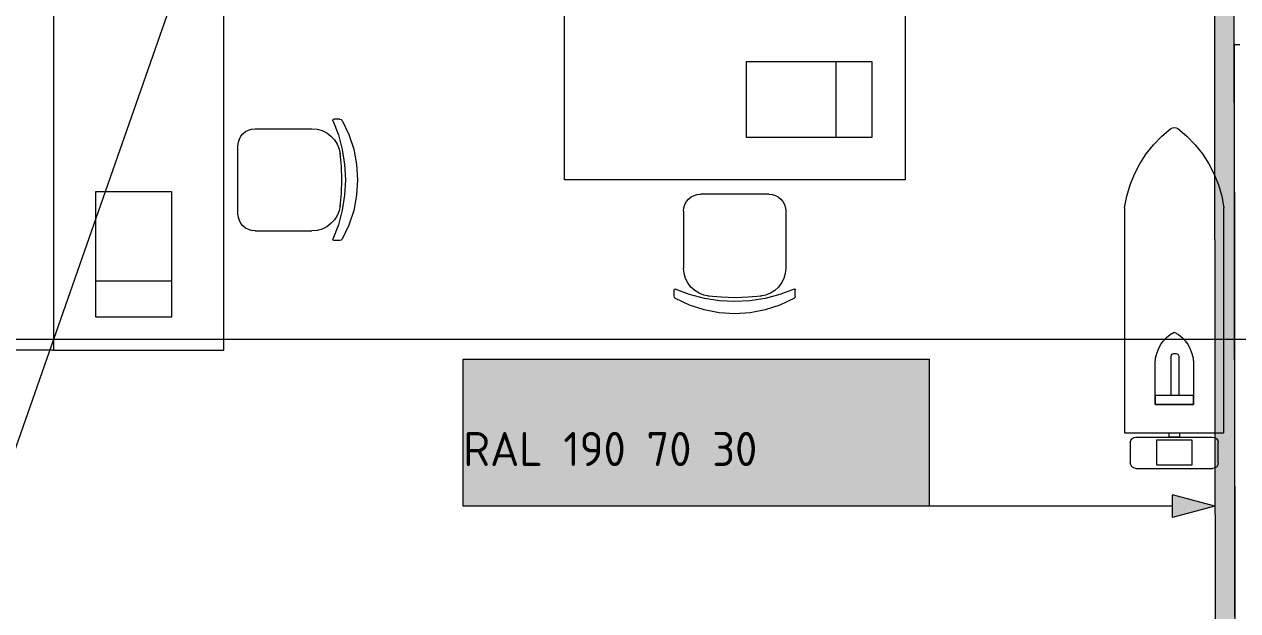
# Model space of a CAD drawing. Header units: millimetres. Extents: x -546 to 1681, y -650 to 1730.
# Drawn here: x 258.31 to 301.06, y 407.81 to 428.45 of the extents above; entities that cross this region are included whole.
import ezdxf

# ---------------------------------------------------------------- set-up
doc = ezdxf.new("R2010")
doc.units = ezdxf.units.MM

# ---------------------------------------------------------------- blocks, each defined once
blk = doc.blocks.new('6')
at = {"true_color": 0x0077b0}
h = blk.add_hatch(color=144, dxfattribs=at)
h.paths.add_polyline_path([(286.955794, 415.268795), (286.955794, 416.075775), (286.926304, 416.232457), (286.837282, 416.363509), (286.708642, 416.449912), (286.552304, 416.479264), (286.395828, 416.449912), (286.26457, 416.363509), (286.177133, 416.232457), (286.148814, 416.075775), (286.148814, 415.268795), (286.177133, 415.112457), (286.26457, 414.983817), (286.395828, 414.894796), (286.552304, 414.865306), (286.708642, 414.894796), (286.837282, 414.983817), (286.926304, 415.112457)])
h.paths.add_polyline_path([(287.156436, 415.268795), (287.145282, 415.14814), (287.111856, 415.036114), (287.05621, 414.933079), (286.978393, 414.839399), (286.886625, 414.762099), (286.784572, 414.707589), (286.672908, 414.6753), (286.552304, 414.664663), (286.430572, 414.6753), (286.318864, 414.707589), (286.216666, 414.762099), (286.123459, 414.839399), (286.045729, 414.933079), (285.990271, 415.036114), (285.957035, 415.14814), (285.945967, 415.268795), (285.945967, 416.075775), (285.957035, 416.197507), (285.990271, 416.309214), (286.045729, 416.411413), (286.123459, 416.50462), (286.216666, 416.582436), (286.318864, 416.638083), (286.430572, 416.671509), (286.552304, 416.682663), (286.67296, 416.671552), (286.784986, 416.638428), (286.88802, 416.583599), (286.981701, 416.507376), (287.057605, 416.413738), (287.11227, 416.310592), (287.145334, 416.197938), (287.156436, 416.075775)])
h = blk.add_hatch(color=144, dxfattribs=at)
h.paths.add_polyline_path([(289.178439, 415.672285), (289.178439, 415.169577), (289.199937, 415.05203), (289.266083, 414.955154), (289.363579, 414.888112), (289.480505, 414.865306), (289.597432, 414.888112), (289.694928, 414.955154), (289.761074, 415.053063), (289.782571, 415.169577), (289.782571, 415.370219), (289.761074, 415.487146), (289.694928, 415.584642), (289.597432, 415.650788), (289.480505, 415.672285)])
h.paths.add_polyline_path([(289.681148, 416.682663), (289.757078, 416.6571), (289.782571, 416.580688), (289.769825, 416.522603), (289.73186, 416.496352), (289.623175, 416.457078), (289.521778, 416.398787), (289.427304, 416.321479), (289.339394, 416.225154), (289.234181, 416.053657), (289.183952, 415.875132), (289.480505, 415.875132), (289.582532, 415.866097), (289.6766, 415.838821), (289.762194, 415.793044), (289.838795, 415.728509), (289.903331, 415.650744), (289.949107, 415.56528), (289.976384, 415.471858), (289.985419, 415.370219), (289.985419, 415.169577), (289.975953, 415.06755), (289.947729, 414.973482), (289.901005, 414.887888), (289.836039, 414.811287), (289.759481, 414.746751), (289.674189, 414.700975), (289.580939, 414.673698), (289.480505, 414.664663), (289.285444, 414.70063), (289.122215, 414.808531), (289.05768, 414.886252), (289.011903, 414.971415), (288.984627, 415.064019), (288.975592, 415.164064), (288.975592, 415.773709), (288.989855, 415.939917), (289.032643, 416.09548), (289.103956, 416.240502), (289.203795, 416.375084), (289.388797, 416.546926), (289.590748, 416.660063), (289.643183, 416.67653)])
h = blk.add_hatch(color=144, dxfattribs=at)
h.dxf.hatch_style = 2
h.paths.add_polyline_path([(288.469418, 415.166821), (287.662439, 415.166821), (287.586302, 415.192383), (287.561015, 415.268795), (287.586302, 415.344932), (287.662439, 415.370219), (288.469418, 415.370219), (288.545555, 415.344932), (288.570842, 415.268795), (288.545555, 415.192383)])

msp = doc.modelspace()

# ---------------------------------------------------------------- hatches: boundary and pattern name
at = {"true_color": 0xd5aaaa}
h = msp.add_hatch(color=9, dxfattribs=at)
h.dxf.hatch_style = 2
h.paths.add_polyline_path([(300.164, 483.84), (300.864, 483.84), (300.996, 376.612), (300.296, 376.612)])
at = {"true_color": 0xffffff}
h = msp.add_hatch(color=7, dxfattribs=at)
h.dxf.hatch_style = 2
h.paths.add_polyline_path([(273.771, 416.664), (290.189, 416.664), (290.189, 411.487), (273.771, 411.487)])
at = {"true_color": 0x0077b0}
h = msp.add_hatch(color=144, dxfattribs=at)
h.dxf.hatch_style = 2
h.paths.add_polyline_path([(300.253, 411.493), (298.761, 411.091), (298.76, 411.891)])

# ---------------------------------------------------------------- linework, layer by layer
at = {"color": 7, "lineweight": 0}
for points in [[(300.997, 375.912), (300.863, 484.54)], [(300.164, 483.84), (300.295, 377.312)], [(301.127, 427.731), (300.927, 427.73)], [(300.927, 427.73), (300.986, 375.928)], [(187.211, 417.371), (863.726, 417.371)]]:
    msp.add_lwpolyline(points, dxfattribs=at)
at = {"color": 144, "lineweight": 0, "true_color": 0x0077b0}
for points in [[(245.567, 378.021), (270.979, 450.59)], [(273.771, 416.664), (290.189, 416.664)], [(273.771, 411.487), (273.771, 416.664)], [(290.189, 416.664), (290.189, 411.487)], [(298.761, 411.091), (298.76, 411.891)], [(300.253, 411.493), (298.76, 411.891)], [(290.189, 411.487), (273.771, 411.487)], [(295.466, 411.487), (290.189, 411.487)], [(298.76, 411.491), (295.466, 411.487)], [(300.253, 411.493), (298.761, 411.091)]]:
    msp.add_lwpolyline(points, dxfattribs=at)
at = {"color": 253, "lineweight": 0, "true_color": 0x999999}
for points in [[(259.337, 428.976), (259.337, 416.976)], [(259.337, 428.976), (259.337, 416.976)], [(265.337, 416.976), (265.337, 428.976)], [(277.337, 422.976), (277.337, 428.976)], [(289.337, 428.976), (289.337, 422.976)], [(283.751, 427.14), (288.171, 427.14)], [(283.751, 424.47), (283.751, 427.14)], [(283.751, 427.14), (286.901, 427.14)], [(286.901, 427.14), (286.901, 424.47)], [(288.171, 427.14), (288.171, 424.47)], [(269.183, 425.068), (269.18, 425.081), (269.189, 425.103), (269.21, 425.111)], [(269.183, 425.068), (269.18, 425.081), (269.189, 425.103), (269.21, 425.111)], [(269.183, 425.068), (269.374, 424.565), (269.512, 424.045), (269.595, 423.514), (269.622, 422.976), (269.595, 422.439), (269.512, 421.908), (269.374, 421.389), (269.183, 420.885)], [(269.183, 425.068), (269.374, 424.565), (269.512, 424.045), (269.595, 423.514), (269.622, 422.976), (269.595, 422.439), (269.512, 421.908), (269.374, 421.389), (269.183, 420.885)], [(269.427, 425.111), (269.21, 425.111)], [(269.427, 425.111), (269.21, 425.111)], [(269.427, 425.111), (269.476, 425.099), (269.512, 425.064)], [(269.427, 425.111), (269.476, 425.099), (269.512, 425.064)], [(269.512, 425.064), (269.746, 424.571), (269.915, 424.055), (270.018, 423.521), (270.052, 422.976), (270.018, 422.432), (269.915, 421.898), (269.746, 421.382), (269.512, 420.888)], [(269.512, 425.064), (269.746, 424.571), (269.915, 424.055), (270.018, 423.521), (270.052, 422.976), (270.018, 422.432), (269.915, 421.898), (269.746, 421.382), (269.512, 420.888)], [(265.837, 424.176), (265.85, 424.298), (265.885, 424.41), (265.94, 424.512), (266.013, 424.601), (266.102, 424.674), (266.204, 424.729), (266.317, 424.764), (266.437, 424.776)], [(265.837, 424.176), (265.85, 424.298), (265.885, 424.41), (265.94, 424.512), (266.013, 424.601), (266.102, 424.674), (266.204, 424.729), (266.317, 424.764), (266.437, 424.776)], [(266.437, 424.776), (268.44, 424.776)], [(266.437, 424.776), (268.44, 424.776)], [(268.44, 424.776), (268.629, 424.759), (268.806, 424.708), (268.968, 424.626), (269.112, 424.518), (269.234, 424.386), (269.331, 424.233), (269.399, 424.062), (269.435, 423.876)], [(268.44, 424.776), (268.629, 424.759), (268.806, 424.708), (268.968, 424.626), (269.112, 424.518), (269.234, 424.386), (269.331, 424.233), (269.399, 424.062), (269.435, 423.876)], [(297.073, 421.986), (297.151, 422.397), (297.267, 422.795), (297.421, 423.178), (297.612, 423.544), (297.836, 423.889), (298.094, 424.212), (298.383, 424.509), (298.702, 424.778)], [(298.702, 424.778), (298.76, 424.809), (298.823, 424.819), (298.888, 424.809), (298.945, 424.778)], [(298.945, 424.778), (299.265, 424.509), (299.554, 424.212), (299.811, 423.889), (300.036, 423.544), (300.226, 423.178), (300.38, 422.795), (300.496, 422.397), (300.573, 421.986)], [(265.837, 421.775), (265.837, 424.176)], [(265.837, 421.775), (265.837, 424.176)], [(288.171, 424.47), (283.751, 424.47)], [(269.43, 423.918), (269.472, 423.448), (269.486, 422.976), (269.472, 422.506), (269.43, 422.035)], [(269.43, 423.918), (269.472, 423.448), (269.486, 422.976), (269.472, 422.506), (269.43, 422.035)], [(289.337, 422.976), (277.337, 422.976)], [(260.831, 418.141), (260.831, 422.561)], [(260.831, 422.561), (263.501, 422.561)], [(263.501, 422.561), (263.501, 418.141)], [(263.501, 422.561), (263.501, 419.411)], [(281.536, 421.876), (281.549, 421.997), (281.584, 422.11), (281.639, 422.212), (281.712, 422.301), (281.801, 422.374), (281.903, 422.429), (282.016, 422.464), (282.136, 422.476)], [(281.536, 421.876), (281.549, 421.997), (281.584, 422.11), (281.639, 422.212), (281.712, 422.301), (281.801, 422.374), (281.903, 422.429), (282.016, 422.464), (282.136, 422.476)], [(284.538, 422.476), (282.136, 422.476)], [(284.538, 422.476), (282.136, 422.476)], [(284.536, 422.476), (284.658, 422.464), (284.77, 422.429), (284.872, 422.374), (284.961, 422.301), (285.034, 422.212), (285.089, 422.11), (285.124, 421.997), (285.136, 421.876)], [(284.536, 422.476), (284.658, 422.464), (284.77, 422.429), (284.872, 422.374), (284.961, 422.301), (285.034, 422.212), (285.089, 422.11), (285.124, 421.997), (285.136, 421.876)], [(269.435, 422.076), (269.399, 421.891), (269.331, 421.72), (269.234, 421.567), (269.112, 421.435), (268.968, 421.326), (268.806, 421.245), (268.629, 421.194), (268.44, 421.176)], [(269.435, 422.076), (269.399, 421.891), (269.331, 421.72), (269.234, 421.567), (269.112, 421.435), (268.968, 421.326), (268.806, 421.245), (268.629, 421.194), (268.44, 421.176)], [(297.073, 421.986), (297.073, 414.069)], [(300.573, 414.069), (300.573, 421.986)], [(266.437, 421.176), (266.317, 421.189), (266.204, 421.224), (266.102, 421.279), (266.013, 421.352), (265.94, 421.441), (265.885, 421.543), (265.85, 421.656), (265.837, 421.776)], [(266.437, 421.176), (266.317, 421.189), (266.204, 421.224), (266.102, 421.279), (266.013, 421.352), (265.94, 421.441), (265.885, 421.543), (265.85, 421.656), (265.837, 421.776)], [(281.536, 421.876), (281.536, 419.873)], [(281.536, 421.876), (281.536, 419.873)], [(285.136, 421.876), (285.136, 419.873)], [(285.136, 421.876), (285.136, 419.873)], [(266.437, 421.176), (268.44, 421.176)], [(266.437, 421.176), (268.44, 421.176)], [(269.21, 420.841), (269.189, 420.85), (269.18, 420.871), (269.183, 420.885)], [(269.21, 420.841), (269.189, 420.85), (269.18, 420.871), (269.183, 420.885)], [(269.427, 420.841), (269.21, 420.841)], [(269.427, 420.841), (269.21, 420.841)], [(269.512, 420.888), (269.476, 420.854), (269.427, 420.841)], [(269.512, 420.888), (269.476, 420.854), (269.427, 420.841)], [(282.436, 418.878), (282.251, 418.915), (282.08, 418.983), (281.927, 419.08), (281.795, 419.202), (281.686, 419.346), (281.605, 419.508), (281.554, 419.685), (281.536, 419.873)], [(282.436, 418.878), (282.251, 418.915), (282.08, 418.983), (281.927, 419.08), (281.795, 419.202), (281.686, 419.346), (281.605, 419.508), (281.554, 419.685), (281.536, 419.873)], [(285.136, 419.873), (285.119, 419.685), (285.068, 419.508), (284.986, 419.346), (284.878, 419.202), (284.746, 419.08), (284.593, 418.983), (284.422, 418.915), (284.236, 418.878)], [(285.136, 419.873), (285.119, 419.685), (285.068, 419.508), (284.986, 419.346), (284.878, 419.202), (284.746, 419.08), (284.593, 418.983), (284.422, 418.915), (284.236, 418.878)], [(263.501, 419.411), (260.831, 419.411)], [(281.201, 419.102), (281.21, 419.124), (281.231, 419.132), (281.244, 419.129)], [(281.201, 419.102), (281.21, 419.124), (281.231, 419.132), (281.244, 419.129)], [(281.201, 418.886), (281.201, 419.102)], [(281.201, 418.886), (281.201, 419.102)], [(285.428, 419.129), (284.925, 418.939), (284.405, 418.802), (283.874, 418.719), (283.336, 418.691), (282.799, 418.719), (282.268, 418.802), (281.748, 418.939), (281.244, 419.129)], [(285.428, 419.129), (284.925, 418.939), (284.405, 418.802), (283.874, 418.719), (283.336, 418.691), (282.799, 418.719), (282.268, 418.802), (281.748, 418.939), (281.244, 419.129)], [(285.428, 419.129), (285.441, 419.132), (285.463, 419.124), (285.471, 419.102)], [(285.428, 419.129), (285.441, 419.132), (285.463, 419.124), (285.471, 419.102)], [(285.471, 418.886), (285.471, 419.102)], [(285.471, 418.886), (285.471, 419.102)], [(281.248, 418.801), (281.214, 418.838), (281.201, 418.886)], [(281.248, 418.801), (281.214, 418.838), (281.201, 418.886)], [(285.424, 418.801), (284.931, 418.568), (284.415, 418.399), (283.881, 418.296), (283.336, 418.261), (282.792, 418.296), (282.258, 418.399), (281.742, 418.568), (281.248, 418.801)], [(285.424, 418.801), (284.931, 418.568), (284.415, 418.399), (283.881, 418.296), (283.336, 418.261), (282.792, 418.296), (282.258, 418.399), (281.742, 418.568), (281.248, 418.801)], [(284.277, 418.883), (283.808, 418.842), (283.336, 418.827), (282.865, 418.842), (282.395, 418.883)], [(284.277, 418.883), (283.808, 418.842), (283.336, 418.827), (282.865, 418.842), (282.395, 418.883)], [(285.471, 418.886), (285.459, 418.838), (285.424, 418.801)], [(285.471, 418.886), (285.459, 418.838), (285.424, 418.801)], [(263.501, 418.141), (260.831, 418.141)], [(298.148, 416.527), (298.164, 416.697), (298.202, 416.861), (298.261, 417.018), (298.339, 417.165), (298.435, 417.3), (298.549, 417.422), (298.679, 417.529), (298.823, 417.619)], [(298.823, 417.619), (298.968, 417.529), (299.098, 417.422), (299.212, 417.3), (299.308, 417.165), (299.386, 417.018), (299.445, 416.861), (299.483, 416.697), (299.498, 416.527)], [(259.337, 416.976), (253.337, 416.976)], [(259.337, 416.976), (265.337, 416.976)], [(298.728, 416.827), (298.698, 416.756)], [(298.798, 416.856), (298.728, 416.827)], [(298.888, 416.856), (298.798, 416.856)], [(298.958, 416.827), (298.888, 416.856)], [(298.988, 416.756), (298.958, 416.827)], [(298.148, 415.069), (298.148, 416.527)], [(298.698, 416.756), (298.698, 415.385)], [(298.988, 415.385), (298.988, 416.756)], [(299.498, 416.527), (299.498, 415.069)], [(299.498, 415.385), (298.148, 415.385)], [(298.148, 415.385), (298.148, 415.069)], [(299.498, 415.069), (299.498, 415.385)], [(299.498, 415.069), (298.148, 415.069)], [(298.148, 415.069), (299.498, 415.069)], [(298.698, 415.069), (298.988, 415.069)], [(297.073, 414.069), (300.573, 414.069)], [(297.273, 413.719), (297.289, 413.797), (297.332, 413.861), (297.396, 413.904), (297.473, 413.919)], [(297.473, 413.919), (300.173, 413.919)], [(298.202, 412.937), (298.202, 413.828)], [(298.202, 413.828), (299.444, 413.828)], [(298.638, 413.919), (298.638, 414.069)], [(298.638, 414.069), (299.008, 414.069)], [(299.008, 413.919), (298.638, 413.919)], [(299.008, 414.069), (299.008, 413.919)], [(299.444, 413.828), (299.444, 412.937)], [(300.173, 413.919), (300.252, 413.904), (300.315, 413.861), (300.358, 413.797), (300.373, 413.719)], [(297.273, 413.719), (297.273, 413.019)], [(300.373, 413.019), (300.373, 413.719)], [(297.473, 412.819), (297.396, 412.835), (297.332, 412.878), (297.289, 412.941), (297.273, 413.019)], [(300.373, 413.019), (300.358, 412.941), (300.315, 412.878), (300.252, 412.835), (300.173, 412.819)], [(297.473, 412.819), (300.173, 412.819)], [(299.444, 412.937), (298.202, 412.937)]]:
    msp.add_lwpolyline(points, dxfattribs=at)

# ---------------------------------------------------------------- block references
at = {"color": 18, "true_color": 0x000000}
msp.add_blockref('6', (0, 0), dxfattribs=at)

# ---------------------------------------------------------------- texts
at = {"color": 144, "true_color": 0x0077b0, "insert": (273.772, 414.102), "char_height": 1.2, "attachment_point": 1}
msp.add_mtext('{\\fGOSTCommon|b0|i0|c0;RAL 190 70 30}', dxfattribs=at)

doc.saveas('drawing.dxf')
